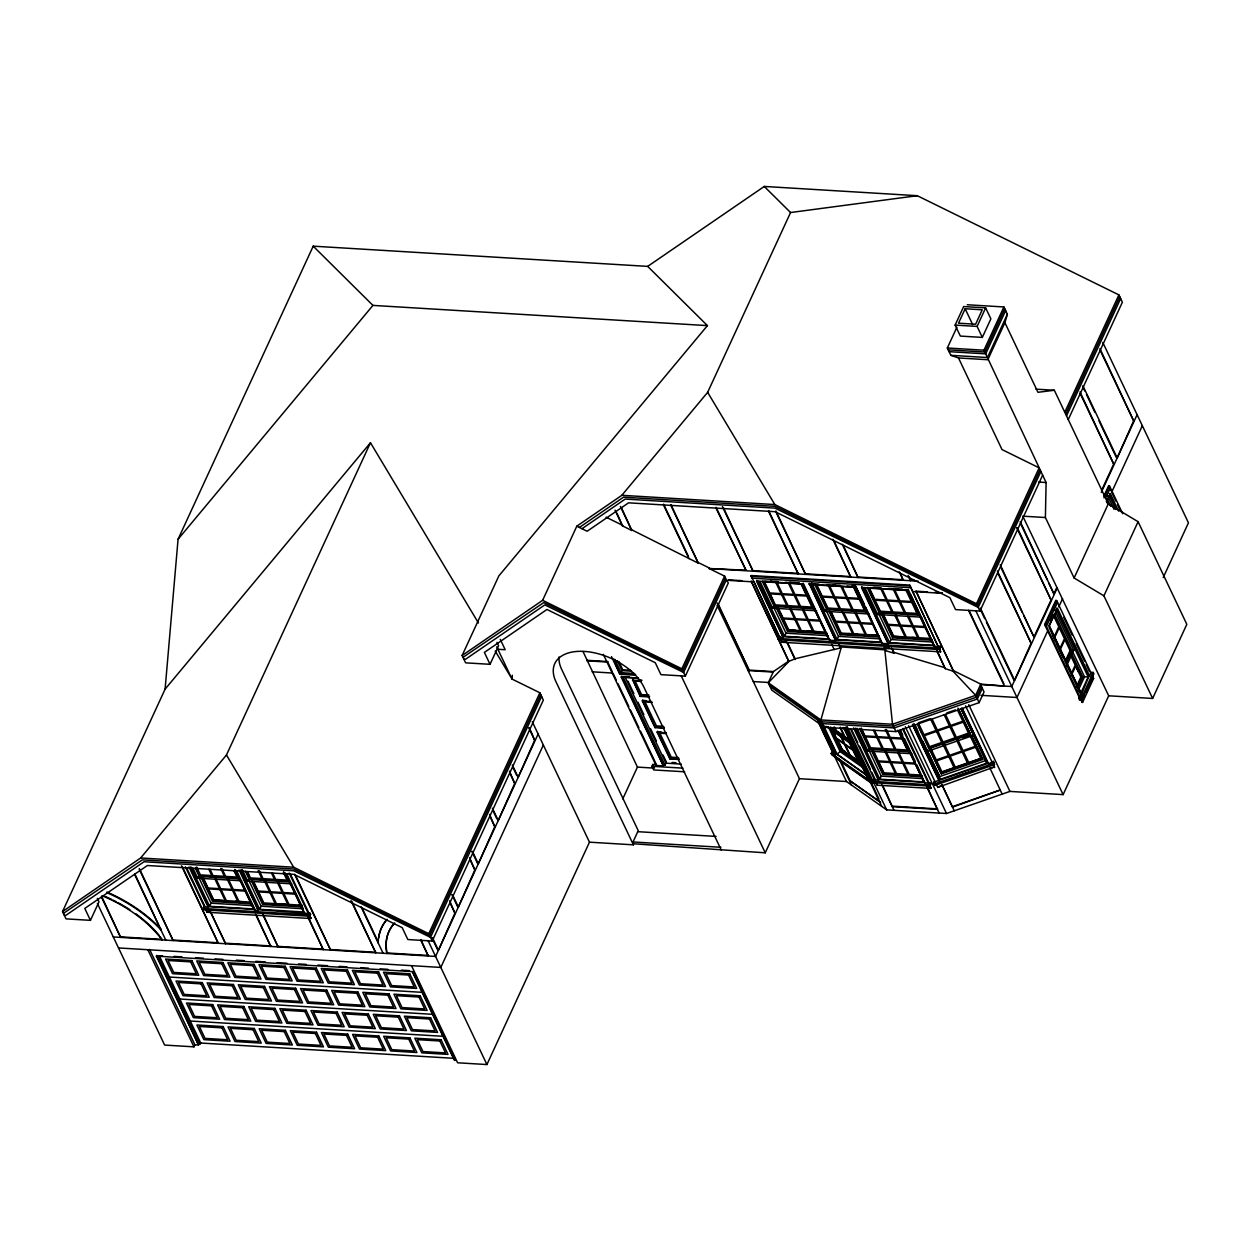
<?xml version="1.0" encoding="UTF-8"?>
<svg xmlns="http://www.w3.org/2000/svg" width="1251" height="1251" viewBox="0 0 1251 1251"><rect width="100%" height="100%" fill="white"/><g stroke="black" fill="none" stroke-linecap="round" stroke-linejoin="round"><path stroke-width="1.5" d="M1045.398 517.523L1022.802 516.163L1108.699 695.791L1152.64 698.449L1103.914 595.82L1074.109 578.009L1045.398 517.523L1046.102 482.511L983.958 350.202L1003.896 306.964L967.273 304.759M97.375 898.421L98.985 901.815L90.447 920.345L66.037 918.875L62.55 911.541L165.101 689.16L178.064 539.244L313.203 246.166L647.69 266.385L764.267 186.446L917.264 195.703L1118.894 294.892L1122.382 302.21L1068.26 419.585M512.347 675.259L512.019 679.074L539.869 692.773L543.341 700.107L432.252 941.018L407.842 939.548L402.181 927.632L293.891 874.355L147.399 865.504L84.787 908.429L90.447 920.345M788.787 661.388L751.21 581.23L788.787 661.388L795.151 658.761L787.645 642.983M839.312 644.39L840.531 647.971L795.151 658.761M892.573 649.175L893.996 653.21L885.692 650.708L884.473 647.127M927.304 591.864L916.013 591.191L953.59 671.349L945.209 668.644L936.968 650.301M885.786 649.894L841.36 646.97L820.906 719.935L824.393 727.269L895.982 731.6L979.111 702.64L984.052 691.944L980.565 684.61L1011.778 686.502L1057.361 587.673M956.906 327.23L947.335 347.997L950.807 355.315L958.501 357.958L987.805 359.725L1004.897 322.664L1007.368 314.298L1003.896 306.964M101.659 896.451L120.628 937.39L101.425 896.967M62.55 911.541L140.659 857.967L226.462 755.01L370.468 442.729L478.429 622.982M134.889 874.011L160.91 929.853A103.098 58.797 24.8 0 0 106.71 892.588M160.144 936.655L162.036 939.892L158.861 935.811A94.81 54.074 24.8 0 0 105.053 897.014L102.082 895.81M149.588 949.384L194.89 1044.773L198.549 1045.007L156.344 956.124L162.536 955.701M241.646 880.829L197.705 878.171L198.409 876.623M239.05 877.295L238.331 878.843L199.269 876.482L199.988 874.934M139.44 868.632L173.123 940.564L139.205 869.148M290.326 874.027L308.7 912.714L310.576 914.168L309.623 916.232L203.413 909.805L203.71 906.365L208.245 907.444L208.604 906.662L190.199 867.928M234.781 869.429L253.546 908.945L209.605 906.287L211.028 903.191L199.19 878.28M310.576 914.168L309.357 914.09L310.733 918.531L206.978 912.26L206.165 909.039M251.67 903.863L212.592 901.502L213.311 899.969L202.349 876.873M210.387 911.666L225.602 943.739L210.387 911.666L207.338 911.479M182.552 867.006L218.284 943.301L181.473 865.77M291.702 883.847L247.745 881.189L248.464 879.641L261.084 906.224L259.661 909.305L303.602 911.963L284.837 872.447M283.68 871.978L288.387 881.861L249.324 879.5L250.028 877.967M97.39 903.441L164.632 1045.07L193.936 1046.837L194.89 1044.773M235.407 869.742L254.625 910.243L258.3 910.462L240.255 870.946M252.045 880.673L263.007 903.754L302.07 906.131L301.71 906.897L262.647 904.536L263.367 902.987L253.969 883.19M198.549 1045.007L156.703 955.342M198.909 1044.225L200.723 1043.021L159.753 956.749M256.596 915.576L270.779 946.475L255.548 914.403M263.117 914.325L278.097 946.913L262.882 914.841M308.7 912.714L308.34 913.496L258.644 909.696M310.733 918.531L308.966 914.856L309.92 912.792M308.278 917.061L323.274 949.65L308.043 917.577L311.092 917.765M496.96 642.373L498.586 645.782L490.032 664.312L465.622 662.842L462.135 655.508L498.852 575.898L707.425 325.62L647.69 266.385M295.689 875.559L330.592 950.088L294.611 874.324M378.443 942.472L378.209 942.988A103.098 58.797 24.8 0 1 386.747 919.86M352.016 901.783L375.769 952.809L350.952 900.564M462.135 655.508L542.637 600.308L576.82 526.171L621.841 495.302L707.644 392.345L790.569 212.529L917.264 195.703M394.081 923.473A94.81 54.074 24.8 0 0 386.45 949.04L386.856 953.481L386.215 949.556A94.81 54.074 24.8 0 1 394.769 922.972M432.252 941.018L428.78 933.684L539.869 692.773M540.745 694.618L429.64 935.513L293.719 869.007L142.348 859.859L63.426 913.371M541.605 696.447L430.516 937.359L293.782 870.79L144.037 861.736L65.912 915.31L64.286 915.2M621.419 507.625L631.786 530.471L622.498 525.905L616.915 513.145M420.977 939.657L428.249 955.983L420.743 940.173M432.565 937.906L438.429 950.26L454.911 913.152L449.891 902.581M452.502 894.668L458.366 907.022L474.848 869.914L469.829 859.328M472.44 851.431L478.304 863.769L494.786 826.676L489.766 816.09M509.704 772.852L514.724 783.439L498.242 820.531L492.378 808.193M528.798 727.847L534.662 740.201L518.18 777.293L512.316 764.955M538.118 734.056L435.583 956.436L113.294 936.952M543.341 745.049L440.805 967.43L118.517 947.945M622.779 798.873L637.431 767.098L583.013 651.49M635.273 675.212L619.902 674.289L613.506 659.308M634.413 673.476L621.043 672.663L621.982 670.614L617.29 660.7M603.326 654.351L656.087 765.471L663.405 765.909L621.2 677.026L629.253 676.728M156.344 956.124L412.705 971.62L454.911 1060.504L455.27 1059.722L454.05 1059.66L454.629 1058.362L200.723 1043.021M649.316 696.963L640.168 696.4L632.678 679.621L640.403 695.884L649.566 696.447M671.021 504.732L698.308 563.2L632.021 529.955M640.168 696.4L640.637 695.368L633.694 680.732M664.172 728.223L655.008 727.675L642.342 700.982L642.811 699.95M756.824 580.308L783.22 637.431L779.561 637.212L754.025 581.918L726.565 580.261L724.61 576.132L709.129 568.533L745.987 570.221L715.916 507.89M411.501 965.663L457.616 1062.787L486.92 1064.554L589.471 842.173L532.269 721.702M490.032 664.312L484.387 652.396L546.984 609.472L655.289 662.733L660.935 674.649L685.36 676.119L681.873 668.8L724.61 576.132M655.008 727.675L655.493 726.643L660.981 726.972M725.471 577.978L682.749 670.63L543.732 602.591L463.011 657.338M726.346 579.807L683.609 672.459L544.81 604.89L465.513 659.277L463.886 659.168M726.565 580.261L728.317 582.95L685.36 676.119M679.012 759.498L669.864 758.935L657.182 732.257L657.666 731.225L664.797 746.237M684.672 771.804L653.679 769.944L651.943 766.269L652.772 764.47L656.431 764.689L656.087 765.471M779.561 637.212L750.975 575.507L909.68 585.108L938.25 646.814L934.591 646.579L908.195 589.471M723.469 507.812L753.086 571.191L722.406 506.577M663.405 765.909L621.559 676.259M663.765 765.143L664.985 765.205L665.939 763.157L625 676.947M669.864 758.935L670.333 757.903L675.821 758.247M589.471 842.173L633.413 844.832L633.022 841.97L638.229 830.648L561.668 669.394A49.68 28.335 24.8 0 1 559.009 656.963M762.5 581.731L762.86 580.964L774.604 605.703L813.666 608.064L813.306 608.846L774.244 606.469L762.5 581.731L801.563 584.092L813.306 608.846M816.622 610.816L772.68 608.158L773.384 606.61L786.003 633.194L784.58 636.274L828.522 638.933L802.423 583.951M774.244 606.469L774.963 604.937M718.277 604.233L749.318 670.63L717.214 603.013M768.646 510.549L798.247 573.912L768.395 511.065M775.964 510.987L805.566 574.365L775.729 511.503M938.61 646.032L940.486 647.486L939.532 649.55L778.403 639.793L777.747 638.432L778.701 636.368L779.92 636.446M940.486 647.486L939.266 647.408L940.643 651.849L781.953 642.248L785.159 641.654M835.715 640.606L809.319 583.482L835.715 640.606L829.616 640.246L802.845 583.889L756.464 581.09L783.22 637.431M826.645 633.866L787.583 631.505L788.286 629.957L780.452 613.459M789.037 660.872L773.431 671.568L768.27 682.78L771.742 690.114L824.393 727.269M955.123 325.088L963.677 306.558L985.647 307.887L990.87 318.88L982.316 337.41L960.346 336.081L955.123 325.088L977.109 326.417L982.316 337.41M869.117 613.991L825.175 611.332L825.879 609.784L838.498 636.368L837.075 639.449L881.017 642.107L854.918 587.126M965.162 308.762L958.516 323.18L975.608 324.212L982.254 309.795L965.162 308.762L972.699 324.635M863.034 604.64L865.801 612.005L826.739 609.644L827.458 608.111L818.06 588.314M717.073 605.234L799.436 778.685L765.252 852.807L633.882 843.799M833.854 540.495L850.743 577.086L832.791 539.29M843.346 545.53L858.061 577.54L842.283 544.294M829.616 640.246L803.205 583.122M865.801 612.005L854.058 587.266L854.761 585.734M861.798 586.656L888.21 643.78L882.096 643.421L855.7 586.297L851.837 586.062M977.109 326.417L985.647 307.887M879.14 637.04L840.062 634.679L840.781 633.131M919.016 613.647L918.297 615.179L879.234 612.818L867.49 588.079L877.139 587.876M1004.756 308.794L984.818 352.031L948.195 349.827M1005.632 310.639L985.694 353.877L949.071 351.656M1007.368 314.298L987.43 357.536L950.807 355.315M921.612 617.165L877.655 614.507L878.374 612.959L890.993 639.542L889.57 642.623L933.512 645.281L907.413 590.3M879.234 612.818L879.938 611.286L876.81 604.686M900.235 572.942L903.238 580.261L899.203 571.77M909.117 576.664L910.556 580.714L908.054 575.429M882.096 643.421L865.739 607.423M918.297 615.179L906.912 589.674M938.25 646.814L909.68 585.108M910.556 586.938L910.196 587.704L751.491 578.118L751.851 577.337L752.289 578.259M919.876 615.476L931.62 640.215L892.557 637.854L893.277 636.306L898.859 636.65M916.013 591.191L953.59 671.349M911.87 753.743L867.928 751.085L868.632 749.552L881.251 776.12L879.828 779.201L923.77 781.859L899.532 730.819M860.735 729.442L869.852 748.63L908.914 750.991L908.554 751.773L869.492 749.412L870.211 747.863M934.591 646.579L921.799 617.994M903.144 728.426L928.867 782.626L930.744 784.064L929.806 786.128L873.636 782.735L873.933 779.295L878.468 780.358L878.827 779.592L854.714 728.833M939.829 646.11L938.891 648.174L940.643 651.849M939.266 647.408L938.907 648.19L777.747 638.432M930.103 785.221L930.916 788.427L877.201 785.19L876.388 781.969M921.893 776.793L882.815 774.432L883.534 772.883L873.354 751.444M576.82 526.171L587.141 531.253L628.581 502.824L775.073 511.69L949.884 597.681L955.545 609.597L979.955 611.067L976.484 603.748L1039.143 467.843L1002.02 449.578L958.501 357.958M1064.773 412.251L1118.894 294.892M1040.019 469.672L977.344 605.578L774.901 506.342L623.53 497.179L579.401 527.453M1065.649 414.081L1119.77 296.722L1118.957 296.675M1040.879 471.502L978.219 607.407L774.963 508.125L625.203 499.071L581.981 528.72M1066.524 415.911L1120.646 298.551M979.955 611.067L1042.63 475.177M882.862 785.847L892.276 806.66L937.437 809.397L927.226 786.879M928.867 782.626L924.849 783.173L916.905 764.893M930.916 788.427L929.149 784.752L930.103 782.688M968.477 610.285L1004.459 686.064L980.8 684.109L975.639 695.321L892.51 724.266L820.906 719.935L768.27 682.78L789.303 661.044M981.441 686.455L976.499 697.151L893.37 726.096L821.782 721.764L769.13 684.61M982.316 688.285L977.375 698.981L894.246 727.926L822.658 723.61L770.006 686.439M980.315 608.08L1014.624 680.325L1031.105 643.233L997.641 572.739M1034.765 635.289L1051.043 599.98L1016.735 527.75M1020.206 521.604L1053.889 593.803L1056.751 587.626M1101.505 490.564L1113.718 464.09L1080.238 393.612M1082.866 385.699L1117.174 457.944L1133.656 420.852L1100.192 350.374M1101.302 492.362L1137.112 414.706M1091.232 673.382L1090.325 673.335L1090.794 672.303L1093.233 672.444L1093.89 673.82L1081.865 699.903L1079.425 699.762L1079.238 697.354L1044.648 624.515L1055.735 600.48L1056.642 600.543L1091.232 673.382L1088.902 676.416L1056.485 608.158M1103.835 496.162L1108.589 485.873L1109.496 485.92L1122.71 513.739M1079.238 697.354L1080.16 697.401L1045.57 624.562L1056.642 600.543M1103.961 497.929L1109.496 485.92M1105.618 498.054L1110.372 487.749L1109.449 487.702M1050.496 621.137L1053.483 614.648M1049.151 625.547L1054.53 613.881L1071.935 650.536L1066.556 662.201L1065.633 662.154L1071.012 650.473L1054.452 615.57M1106.51 501.698L1110.247 493.598L1109.34 493.535L1116.815 509.282M1047.697 630.926L1017 697.495L980.909 695.321M1058.784 606.907L1062.568 598.666M1142.335 425.7L1111.639 492.284L1115.783 501.025M1074.109 578.009L1108.292 503.872L1054.343 390.265L1036.031 389.155M1054.374 636.384L1058.799 626.767M1054.796 637.291L1059.237 627.689M1060.019 648.284L1064.46 638.682L1053.577 615.773M1060.457 649.206L1064.882 639.605L1070.105 650.598L1065.68 660.2M1066.477 666.095L1073.749 650.301L1055.437 611.739M1103.914 595.82L1138.097 521.698L1108.292 503.872M1071.544 673.147L1075.235 665.141L1070.012 654.148M1071.247 675.665L1075.672 666.064L1080.895 677.057L1076.47 686.658M1077.189 686.94L1081.802 676.947L1071.622 655.493M1078.112 687.002L1082.725 676.994L1071.763 653.913M1078.065 690.802L1084.539 676.775L1072.717 651.865M1054.609 609.988L1056.438 610.097L1088.198 676.994L1080.927 692.773L1049.151 625.391M1080.16 697.401L1088.902 676.416M1079.425 699.762L1080.817 698.777L1082.553 702.452L1079.894 698.73M1081.865 699.903L1081.208 698.527L1093.233 672.444M1081.63 702.39L1084.805 695.525M1086.384 692.1L1091.92 680.091M1082.553 702.452L1093.624 678.433L1092.467 675.978M834.167 755.51L846.505 781.531L886.678 809.882L946.507 813.494L1009.932 791.414L1063.115 794.62L1108.699 695.791M1163.227 577.54L1188.45 522.824L1102.803 342.461M1152.64 698.449L1186.824 624.327L1138.097 521.698M178.064 539.244L372.939 305.4L707.425 325.62M165.101 689.16L370.468 442.729M845.989 727.05L871.525 779.686L869.492 781.406L831.774 754.791L831.117 753.415L833.166 751.695L833.979 752.273L833.213 752.914L818.248 721.374M833.213 752.914L835.684 754.65L836.45 754.009L867.6 776.011L866.834 776.652L843.565 727.644M830.695 729.458L840.875 750.897L842.408 749.615L845.504 751.788M822.845 724.204L837.044 754.134L840.109 751.57L861.861 766.926M834.448 755.51L835.621 757.965L836.387 757.324L839.249 759.341L851.431 785.002M850.195 780.905L880.532 802.313L850.195 780.905L840.563 760.608M866.834 776.652L869.289 778.388L870.055 777.747M831.117 753.415L868.835 780.03L870.884 778.325M871.525 779.686L869.945 779.748L878.937 798.936M870.712 779.107L872.447 782.782L871.681 783.423L835.621 757.965M918.328 722.828L930.4 718.621M946.804 712.914L955.436 709.911M928.774 748.02L970.197 733.586L958.594 709.161M917.327 724.282L928.93 748.724L970.354 734.29L970.057 732.898M963.004 737.809L968.196 735.995M913.887 723.406L927.21 751.444L973.81 735.228L961.331 708.926M942.754 771.883L980.565 758.7M929.493 749.161L941.252 773.9L982.676 759.466L982.379 758.075M986.132 760.405L986.726 763.188L940.127 779.42L939.532 776.636L986.132 760.405L974.294 735.494M961.8 707.878L988.384 763.892L993.419 761.39L994.467 764.627L934.919 785.362L933.872 782.125L939.048 780.327L912.448 724.313M939.048 780.327L988.243 763.188L962.472 708.926M934.262 783.986L993.81 763.251L993.419 761.39M956.171 776.715L972.715 770.944M989.979 768.458L993.013 767.41M935.967 783.751L937.703 787.411L994.514 766.879M952.433 806.66L1000.331 789.991L952.527 807.13L941.987 784.674M1054.343 390.265L1037.955 392.298L1004.897 322.664M947.335 347.997L983.958 350.202M1133.656 420.852L1099.957 348.638M1113.718 464.09L1080.02 391.876M1038.58 482.057L1046.102 482.511M621.841 495.302L774.838 504.56L976.484 603.748M753.321 570.675L798.482 573.396M805.816 573.849L850.977 576.57M858.295 577.024L903.472 579.745M910.791 580.198L914.559 580.417M709.129 568.533L918.078 581.168M750.631 576.273L909.321 585.875M770.35 581.136L778.075 581.59M789.678 582.294L799.342 582.888M811.242 583.607L818.983 584.076M832.509 584.889L840.234 585.359M873.401 587.36L881.126 587.829M894.668 588.642L902.393 589.112M764.721 581.074L772.164 581.527M785.175 582.309L794.479 582.872M826.504 584.811L835.809 585.374M846.974 586.047L854.417 586.5L861.454 601.34M888.304 588.549L897.608 589.112M808.959 584.264L855.34 587.063M907.835 590.237L861.454 587.438L888.21 643.78M728.676 579.854L741.827 580.652M854.058 587.266L814.995 584.905L826.739 609.644M867.49 588.079L906.553 590.441M934.841 592.333L942.363 592.786M912.73 591.52L942.128 593.302M1051.043 599.98L1017.36 527.781M866.161 611.239L827.099 608.877L815.355 584.139M918.656 614.413L879.594 612.052L867.834 587.313M1044.648 624.515L1045.57 624.562M1045.523 626.344L1046.446 626.391L1057.517 602.372L1055.735 600.48M872.182 623.373L860.782 622.67L855.559 611.676M924.677 626.548L913.277 625.844L908.805 616.43M872.619 624.28L861.22 623.592L866.443 634.585L877.827 635.273M925.099 627.455L913.715 626.767L918.938 637.76L930.322 638.448M1033.952 637.056L1000.268 564.842M1031.105 643.233L997.407 571.019M788.286 629.957L795.73 630.41M806.895 631.083L816.184 631.646M848.225 633.585L857.529 634.148M870.54 634.929L877.983 635.383M911.87 637.431L919.313 637.885M826.989 633.1L787.927 630.739L776.965 607.642M879.484 636.274L840.422 633.913L829.46 610.816M931.979 639.449L892.917 637.087L881.955 613.991M1071.919 650.192L1073.749 650.301M786.003 633.194L828.037 635.727M838.498 636.368L880.532 638.901M890.993 639.542L933.027 642.076M1070.105 650.426L1071.935 650.536M783.579 636.665L829.96 639.464M836.075 639.84L882.455 642.639M888.57 643.014L934.95 645.813M889.727 647.971L884.238 647.643L885.692 650.708M1084.539 676.775L1088.198 676.994M1080.895 676.885L1082.725 676.994M1092.717 678.37L1093.624 678.433M497.882 649.3L505.201 649.738L500.275 639.355M587.188 660.309L607.939 661.56M749.552 670.114L773.431 671.568M586.954 660.809L607.705 662.076L612.239 671.599M748.098 670.567L773.196 672.084M630.332 670.223L622.779 669.77L618.854 661.513M621.982 670.614L631.536 671.193M1078.769 698.386L1081.208 698.527M592.176 671.818L612.927 673.069L616.274 680.122M620.246 673.507L635.633 674.445M753.321 681.56L768.38 682.467M621.2 677.026L638.495 678.073L623.217 677.244L664.985 765.205M638.166 679.95L641.841 680.184M632.443 680.137L641.607 680.7M640.653 681.435L635.164 681.107L641.575 694.618L648.909 695.071M640.637 695.368L646.141 695.712M646.235 700.685L642.576 700.466L655.243 727.159L664.406 727.707M642.342 700.982L651.49 701.545M652.381 702.405L645.063 701.952L656.431 725.893L663.749 726.331M661.091 731.96L657.432 731.741L670.098 758.419L679.246 758.982M657.182 732.257L666.345 732.805M665.407 733.555L659.903 733.227L671.271 757.168L678.605 757.606M534.662 740.201L529.408 727.879M922.237 776.027L883.175 773.665L872.213 750.569M672.131 762.469L675.962 762.703M665.939 763.157L681.216 764.08M881.251 776.12L923.285 778.669M878.827 779.592L925.208 782.391M651.943 766.269L682.921 768.145M929.524 784.002L930.744 784.064M637.431 767.098L654.508 768.13M872.995 781.359L929.149 784.752M799.436 778.685L846.505 781.531M928.414 787.489L931.26 787.661M892.51 806.144L937.671 808.881M514.724 783.439L509.47 771.132M637.76 831.68L716.104 836.419M494.786 826.676L489.532 814.37M633.022 841.97L720.904 847.287M474.848 869.914L469.594 857.607M140.659 857.967L293.672 867.224L428.78 933.684M244.711 890.196L233.311 889.508L228.089 878.515M294.751 893.214L283.367 892.526L278.895 883.112M245.149 891.119L233.749 890.415L238.972 901.424L250.356 902.112M295.189 894.137L283.805 893.449L289.012 904.442L300.412 905.13M454.911 913.152L449.656 900.845M215.172 900.079L222.615 900.532M235.626 901.314L244.93 901.877M278.238 903.894L285.681 904.332M298.708 905.13L302.429 905.349M250.153 902.987L212.951 900.736L201.99 877.639M211.028 903.191L253.062 905.74M261.084 906.224L303.117 908.758M208.604 906.662L254.985 909.477L236.595 870.727M202.771 908.429L308.966 914.856M120.862 936.874L162.27 939.376M173.357 940.048L218.518 942.785M225.852 943.223L271.014 945.959M278.332 946.397L323.509 949.134M330.827 949.572L376.004 952.308M387.091 952.965L428.499 955.483M174.186 956.405L181.958 956.874M195.547 957.703L203.319 958.172M214.969 958.876L222.741 959.345M236.33 960.158L244.101 960.627M255.751 961.331L265.462 961.925M277.112 962.629L286.823 963.223M298.473 963.927L306.245 964.396M317.895 965.1L327.606 965.678M339.256 966.382L347.027 966.851M360.632 967.68L368.388 968.149M380.038 968.853L387.81 969.322M401.415 970.15L409.171 970.62M169.401 977.047L423.307 992.403M179.831 999.033L433.753 1014.389M190.277 1021.019L444.199 1036.375M894.09 652.396L945.303 667.831M953.841 670.833L980.8 684.109M606.078 517.195L622.732 525.389M698.543 562.684L709.364 568.017M542.637 600.308L681.873 668.8M842.674 727.754L845.723 729.912M832.478 727.863L835.543 730.021L834.042 726.894M849.413 739.826L844.832 736.589L840.359 727.159M830.586 727.144L850.649 741.311M829.82 727.785L851.431 743.031M825.957 726.284L852.369 744.924M856.388 752.132L853.323 749.959L848.85 740.545M856.81 753.039L853.761 750.881L858.984 761.875L862.033 764.033M850.133 755.057L856.31 759.42M861.704 764.408L841.642 750.256L832.243 730.459M840.875 750.897L862.486 766.144M837.044 754.134L866.568 774.963L844.003 727.441M872.447 782.782L869.586 780.749L881.767 806.41M764.267 186.446L790.569 212.529M313.203 246.166L372.939 305.4M952.73 670.911L975.639 695.321L979.111 702.64M707.644 392.345L774.838 504.56M495.255 651.083L512.019 679.074L496.725 646.861M226.462 755.01L293.672 867.224M1083.1 387.435L1084.773 390.953M1086.447 394.472L1094.813 412.095M1098.988 420.915L1116.564 457.913M1108.589 485.873L1110.904 490.752M1117.44 504.513L1120.755 511.503M1110.247 493.598L1118.566 511.096M1109.293 495.49L1115.986 509.564M1107.463 495.365L1114.125 509.392M1107.385 499.258L1110.7 506.248M1106.478 499.212L1108.965 504.45M1106.431 501.151L1107.917 504.294M1020.425 523.325L1047.196 579.713M1048.87 583.232L1053.889 593.803M1063.757 617.384L1072.06 634.867M1076.204 643.608L1084.508 661.091M1086.165 664.594L1089.496 671.584M1089.809 676.478L1057.392 608.205L1049.167 626.063L1081.583 694.321M1076.188 666.986L1078.534 671.943M1049.057 627.236L1055.688 641.2M1057.345 644.687L1064.804 660.403M1052.404 634.757L1063.209 657.51M1064.882 661.013L1080.661 694.258M1001.332 568.329L1022.239 612.38M1023.912 615.899L1033.123 635.289M980.549 609.8L984.725 618.62M986.413 622.138L1014.014 680.294M975.796 610.738L1063.115 794.62M969.556 611.536L1003.849 683.781M968.759 704.688L1009.932 791.414M993.81 763.251L994.467 764.627M965.569 705.892L992.278 762.531M992.778 763.219L994.67 767.582M910.697 594.741L921.565 617.634M936.733 650.817L945.209 668.644M909.258 594.616L917.874 612.771M906.115 590.519L911.338 601.512L899.954 600.824L894.731 589.831M989.885 767.989L1002.16 794.119M960.815 708.613L986.726 763.188M971.558 735.682L982.52 758.778L941.096 773.196L930.134 750.115M970.917 734.728L982.676 759.466M957.922 708.113L970.354 734.29M969.916 735.4L975.139 746.394L963.051 750.6L957.828 739.607M957.594 710.224L962.817 721.217L950.729 725.424L945.521 714.43M907.585 616.352L912.057 625.781L900.657 625.093L895.435 614.1M893.511 589.753L898.718 600.746L887.334 600.058L882.111 589.065M956.53 740.06L961.753 751.053L949.681 755.26L944.458 744.267M944.224 714.884L949.446 725.877L937.359 730.084L932.136 719.09M894.965 615.586L899.438 625.015L888.054 624.327L882.831 613.334M880.892 588.986L886.115 599.98L874.715 599.292L869.492 588.298M883.097 614.866L892.495 634.664M868.976 588.189L875.247 601.387M880.813 613.115L892.557 637.854M943.16 744.72L948.383 755.713L936.295 759.92L931.072 748.927M930.838 719.544L936.061 730.537L923.973 734.744L918.766 723.75M864.973 587.782L877.655 614.507M863.456 587.642L889.57 642.623M891.572 648.081L893.996 653.21M855.7 586.297L864.066 603.905M853.62 587.345L858.843 598.338L847.459 597.65L842.236 586.656M918.687 726.378L922.003 733.367M939.22 775.245L922.722 741.233M915.247 725.486L917.734 730.74M939.532 776.636L926.913 750.053L927.21 751.444M914.215 724.845L940.127 779.42M954.263 810.789L942.081 785.143L937.703 787.411M912.605 725.017L939.188 781.015M854.339 611.614L859.562 622.607L848.162 621.919L843.69 612.49M908.601 725.736L935.31 782.375M841.016 586.578L846.239 597.571L834.839 596.883L829.616 585.89M933.872 782.125L934.919 785.362M905.317 726.784L946.507 813.494M902.722 729.067L928.523 783.392M900.282 729.896L902.769 735.135M904.442 738.637L915.232 761.39M899.922 730.662L924.849 783.173M926.991 787.395L939.173 813.056M909.712 752.132L914.934 763.126L903.535 762.438L899.062 753.008M841.72 610.848L846.943 621.841L835.559 621.153L831.086 611.723M898.609 730.834L908.554 751.773M897.874 730.24L901.596 738.09L890.212 737.402L886.474 729.552M828.397 585.812L833.619 596.821L822.22 596.117L816.997 585.124M895.982 731.6L892.51 724.266L884.817 649.597M897.843 752.93L902.315 762.359L890.915 761.671L885.708 750.678M830.601 611.692L837.654 626.532M885.255 729.474L888.992 737.339L877.592 736.651L874.605 730.365M829.1 611.583L840.062 634.679M825.175 611.332L811.68 582.935L810.961 584.483L837.075 639.449M839.077 644.906L840.531 647.971M884.488 750.6L889.696 761.593L878.311 760.905L873.839 751.491M873.386 730.287L876.372 736.573L864.973 735.885L861.251 728.035M831.743 644.468L834.182 649.582M814.464 609.19L819.686 620.199L808.287 619.511L803.814 610.081M801.14 584.17L806.348 595.163L794.964 594.475L789.741 583.482M861.923 730.412L867.725 742.625M871.853 751.351L882.815 774.432M859.546 728.457L869.492 749.412M802.595 610.003L807.067 619.433L795.683 618.745L791.195 609.315M788.521 583.404L793.744 594.397L782.344 593.709L777.121 582.716M857.107 728.301L867.928 751.085M855.59 728.16L879.828 779.201M881.83 784.674L894.012 810.32M853.542 727.863L878.468 780.358M851.915 730.428L857.733 742.656M859.39 746.159L870.18 768.88M871.838 772.383L875.168 779.373M850.68 729.317L874.809 780.139M876.044 782.735L877.201 785.19M873.933 779.295L874.59 780.671M847.162 726.628L886.678 809.882M789.975 609.237L794.463 618.666L783.063 617.978L777.841 606.985M845.16 727.566L869.289 778.388M775.901 582.638L781.124 593.646L769.725 592.943L764.517 581.95M854.308 748.004L857.623 754.994M865.942 772.508L867.6 776.011M868.835 780.03L869.492 781.406M848.772 741.53L852.494 749.38L844.847 743.985L841.125 736.135M840.281 728.16L844.003 736.01L836.356 730.6L834.87 727.472M840.297 735.557L844.034 743.407L836.372 738.012L832.65 730.146M764.001 581.84L772.602 599.98M775.823 606.766L787.583 631.505M833.01 729.818L835.371 734.775M839.28 743.016L842.408 749.615M759.982 581.434L772.68 608.158M828.287 726.659L840.109 751.57M758.481 581.308L784.58 636.274M786.582 641.732L795.042 659.574M822.314 724.266L836.45 754.009M820.719 723.156L835.684 754.65M780.796 639.808L781.953 642.248M828.178 740.045L831.493 747.035M778.701 636.368L779.342 637.744M817.685 720.826L832.509 752.039M716.151 507.374L745.987 570.221M670.786 505.248L698.308 563.2M663.624 504.153L688.425 556.382M663.39 504.669L689.02 558.634M620.355 506.42L631.786 530.471M615.023 510.173L622.498 525.905M681.076 675.54L765.252 852.807M721.311 850.148L643.858 687.049A49.68 28.335 24.8 0 0 584.248 651.411A49.68 28.335 24.8 0 0 555.96 681.732L633.413 844.832M643.608 701.623L653.116 721.639M667.956 752.899L669.535 756.245M627.986 681.201L633.835 693.507M638.01 702.311L643.858 714.618M650.536 728.692L656.384 741.014M663.061 755.088L666.408 762.125M614.679 659.277L621.043 672.663M611.52 656.65L619.902 674.289M617.947 683.64L628.831 706.549M630.504 710.068L638.87 727.691M640.543 731.21L656.431 764.689M652.772 764.47L653.929 766.91M512.55 766.675L516.741 775.495M492.613 809.913L496.803 818.733M471.83 851.399L477.694 863.737M451.892 894.637L457.757 906.975M431.955 937.875L437.819 950.213M428.045 940.564L486.92 1064.554M413.893 972.59L446.169 1040.566M447.811 1044.038L454.441 1057.986M412.283 971.699L454.05 1059.66M362.024 907.898L377.63 940.752M360.976 906.678L383.087 953.262M289.137 873.042L308.34 913.496M286.651 873.761L303.368 908.977M286.291 874.527L304.681 913.261M286.385 876.153L288.746 881.095L249.668 878.734L246.541 872.135M283.351 872.244L287.089 880.11L275.689 879.422L272.702 873.135M277.675 883.034L282.147 892.463L270.748 891.775L265.525 880.782M271.483 873.057L274.469 879.344L263.07 878.655L259.348 870.805M264.305 880.704L269.528 891.697L258.128 891.009L253.656 881.58M258.128 870.727L261.85 878.577L250.466 877.889L247.479 871.603M247.682 873.01L249.246 876.31M251.686 881.439L262.647 904.536M245.399 871.259L249.324 879.5M242.194 869.492L247.745 881.189M240.896 869.789L259.661 909.305M239.066 869.961L258.3 910.462M234.766 869.82L238.691 878.077L199.628 875.7L195.703 867.459M234.422 870.602L238.331 878.843M234.046 870.79L237.033 877.076L225.633 876.388L221.912 868.538M226.869 878.437L232.092 889.43L220.692 888.742L216.22 879.312M220.692 868.46L224.414 876.31L213.03 875.622L210.043 869.351M215 879.25L219.472 888.663L208.088 887.975L202.865 876.982M208.823 869.273L211.81 875.559L200.41 874.871L196.688 867.006M200.848 876.763L212.592 901.502M195.359 868.225L199.269 876.482M192.935 868.131L197.705 878.171M190.84 866.771L209.605 906.287M189.01 866.927L208.245 907.444M186.571 867.756L204.929 906.443M185.367 866.771L204.585 907.21M205.227 908.586L206.978 912.26M203.71 906.365L204.366 907.741M134.639 874.527L165.789 940.127M158.361 956.343L200.129 1044.304M147.821 949.712L193.936 1046.837M940.94 772.508L941.252 773.9M928.633 747.316L928.93 748.724M106.945 892.072A103.098 58.797 24.8 0 1 161.113 929.274M105.287 896.498A94.81 54.074 24.8 0 1 111.683 899.438M113.262 900.204A94.81 54.074 24.8 0 1 116.39 901.799M117.938 902.628A94.81 54.074 24.8 0 1 129.901 909.727M135.546 913.605A94.81 54.074 24.8 0 1 159.096 935.295M378.725 937.859A103.098 58.797 24.8 0 1 386.997 919.344M936.499 731.444L924.411 735.651L929.634 746.659L941.722 742.453L936.499 731.444M949.869 726.784L937.797 731.006L943.019 741.999L955.092 737.793L949.869 726.784M963.254 722.14L951.167 726.346L956.389 737.339L968.477 733.133L963.254 722.14M948.821 756.636L936.733 760.843L941.956 771.836L954.044 767.629L948.821 756.636M962.191 751.976L950.119 756.183L955.326 767.176L967.414 762.969L962.191 751.976M975.577 747.316L963.489 751.523L968.712 762.516L980.8 758.309L975.577 747.316M781.562 594.553L770.163 593.865L775.385 604.859L786.785 605.547L781.562 594.553M794.182 595.32L782.782 594.632L788.005 605.625L799.389 606.313L794.182 595.32M806.786 596.086L795.401 595.398L800.624 606.391L812.008 607.079L806.786 596.086M834.057 597.728L822.658 597.04L827.881 608.033L839.28 608.721L834.057 597.728M846.661 598.494L835.277 597.806L840.5 608.799L851.884 609.487L846.661 598.494M859.281 599.26L847.897 598.572L853.104 609.565L864.504 610.253L859.281 599.26M886.552 600.902L875.153 600.214L880.376 611.207L891.76 611.895L886.552 600.902M899.156 601.668L887.772 600.98L892.995 611.974L904.379 612.662L899.156 601.668M911.776 602.435L900.376 601.747L905.599 612.74L916.999 613.428L911.776 602.435M794.885 619.589L783.501 618.901L788.724 629.894L800.108 630.582L794.885 619.589M807.505 620.34L796.105 619.652L801.328 630.645L812.728 631.348L807.505 620.34M820.124 621.106L808.725 620.418L813.948 631.411L825.347 632.099L820.124 621.106M847.38 622.763L835.996 622.075L841.204 633.069L852.603 633.757L847.38 622.763M860 623.514L848.6 622.826L853.823 633.819L865.223 634.523L860 623.514M899.876 625.938L888.476 625.25L893.699 636.243L905.098 636.931L899.876 625.938M912.495 626.688L901.095 626L906.318 636.994L917.718 637.682L912.495 626.688M876.81 737.48L865.411 736.792L870.633 747.785L882.033 748.489L876.81 737.48M889.414 738.246L878.03 737.558L883.253 748.551L894.637 749.24L889.414 738.246M902.034 739.013L890.649 738.325L895.857 749.318L907.256 750.006L902.034 739.013M890.133 762.516L878.749 761.828L883.957 772.821L895.356 773.509L890.133 762.516M902.753 763.282L891.353 762.594L896.576 773.587L907.976 774.275L902.753 763.282M915.372 764.033L903.973 763.345L909.196 774.353L920.58 775.041L915.372 764.033M219.91 889.586L208.526 888.898L213.733 899.891L225.133 900.579L219.91 889.586M232.53 890.352L221.13 889.664L226.353 900.657L237.753 901.345L232.53 890.352M269.966 892.62L258.566 891.916L263.789 902.925L275.189 903.613L269.966 892.62M282.585 893.37L271.186 892.682L276.408 903.675L287.793 904.364L282.585 893.37M191.825 960.596L165.57 959.017L172.544 973.669L198.784 975.264L191.825 960.596M222.944 962.488L196.704 960.893L203.663 975.561L229.918 977.14L222.944 962.488M254.078 964.365L227.838 962.785L234.797 977.438L261.037 979.033L254.078 964.365M285.212 966.241L258.957 964.662L265.931 979.314L292.171 980.909L285.212 966.241M316.331 968.133L290.091 966.538L297.05 981.206L323.305 982.786L316.331 968.133M347.465 970.01L321.226 968.43L328.184 983.083L354.424 984.678L347.465 970.01M378.6 971.886L352.344 970.307L359.318 984.959L385.558 986.554L378.6 971.886M409.734 973.778L383.478 972.183L390.437 986.851L416.692 988.431L409.734 973.778M190.637 961.863L168.056 960.502L173.717 972.402L196.298 973.778L190.637 961.863M221.771 963.739L199.19 962.379L204.851 974.294L227.432 975.655L221.771 963.739M252.905 965.631L230.325 964.255L235.97 976.171L258.55 977.547L252.905 965.631M284.024 967.508L261.443 966.147L267.104 978.063L289.685 979.424L284.024 967.508M315.158 969.4L292.578 968.024L298.238 979.94L320.819 981.3L315.158 969.4M346.292 971.276L323.712 969.916L329.357 981.816L351.953 983.192L346.292 971.276M377.411 973.153L354.831 971.792L360.491 983.708L383.072 985.069L377.411 973.153M408.545 975.045L385.965 973.669L391.626 985.585L414.206 986.945L408.545 975.045M202.271 982.598L176.016 981.003L182.974 995.671L209.23 997.25L202.271 982.598M233.39 984.474L207.15 982.879L214.109 997.547L240.348 999.127L233.39 984.474M264.524 986.351L238.269 984.772L245.243 999.424L271.483 1001.019L264.524 986.351M295.658 988.243L269.403 986.648L276.362 1001.316L302.617 1002.895L295.658 988.243M326.777 990.12L300.537 988.54L307.496 1003.193L333.736 1004.788L326.777 990.12M357.911 991.996L331.671 990.417L338.63 1005.069L364.87 1006.664L357.911 991.996M389.045 993.888L362.79 992.293L369.749 1006.961L396.004 1008.541L389.045 993.888M420.164 995.765L393.924 994.185L400.883 1008.838L427.123 1010.433L420.164 995.765M201.083 983.849L178.502 982.488L184.163 994.404L206.743 995.765L201.083 983.849M232.217 985.741L209.636 984.365L215.281 996.281L237.878 997.641L232.217 985.741M263.351 987.618L240.755 986.257L246.416 998.157L268.996 999.533L263.351 987.618M294.47 989.494L271.889 988.134L277.55 1000.049L300.131 1001.41L294.47 989.494M325.604 991.386L303.023 990.01L308.669 1001.926L331.265 1003.302L325.604 991.386M356.738 993.263L334.142 991.902L339.803 1003.818L362.383 1005.178L356.738 993.263M387.857 995.155L365.276 993.779L370.937 1005.695L393.518 1007.055L387.857 995.155M418.991 997.031L396.411 995.671L402.056 1007.571L424.652 1008.947L418.991 997.031M212.701 1004.584L186.462 1002.989L193.42 1017.657L219.66 1019.237L212.701 1004.584M243.836 1006.461L217.596 1004.881L224.554 1019.534L250.794 1021.129L243.836 1006.461M274.97 1008.353L248.714 1006.758L255.673 1021.426L281.928 1023.005L274.97 1008.353M306.088 1010.229L279.849 1008.634L286.807 1023.302L313.047 1024.882L306.088 1010.229M337.223 1012.106L310.983 1010.527L317.942 1025.179L344.181 1026.774L337.223 1012.106M368.357 1013.998L342.102 1012.403L349.06 1027.071L375.316 1028.65L368.357 1013.998M399.476 1015.875L373.236 1014.295L380.195 1028.947L406.45 1030.543L399.476 1015.875M430.61 1017.751L404.37 1016.172L411.329 1030.824L437.569 1032.419L430.61 1017.751M211.528 1005.851L188.948 1004.475L194.593 1016.391L217.189 1017.751L211.528 1005.851M242.663 1007.727L220.067 1006.367L225.727 1018.267L248.308 1019.643L242.663 1007.727M273.781 1009.604L251.201 1008.243L256.862 1020.159L279.442 1021.52L273.781 1009.604M304.916 1011.496L282.335 1010.12L287.98 1022.036L310.576 1023.396L304.916 1011.496M336.05 1013.373L313.454 1012.012L319.114 1023.912L341.695 1025.288L336.05 1013.373M367.168 1015.249L344.588 1013.889L350.249 1025.804L372.829 1027.165L367.168 1015.249M398.303 1017.141L375.722 1015.765L381.367 1027.681L403.964 1029.057L398.303 1017.141M429.437 1019.018L406.841 1017.657L412.502 1029.573L435.082 1030.933L429.437 1019.018M223.147 1026.571L196.907 1024.991L203.866 1039.644L230.106 1041.239L223.147 1026.571M254.281 1028.447L228.026 1026.868L234.985 1041.52L261.24 1043.115L254.281 1028.447M285.4 1030.339L259.16 1028.744L266.119 1043.412L292.374 1044.992L285.4 1030.339M316.534 1032.216L290.295 1030.636L297.253 1045.289L323.493 1046.884L316.534 1032.216M347.669 1034.108L321.413 1032.513L328.372 1047.181L354.627 1048.76L347.669 1034.108M378.787 1035.984L352.547 1034.389L359.506 1049.057L385.761 1050.637L378.787 1035.984M409.921 1037.861L383.682 1036.281L390.64 1050.934L416.88 1052.529L409.921 1037.861M441.056 1039.753L414.8 1038.158L421.775 1052.826L448.014 1054.405L441.056 1039.753M221.974 1027.837L199.378 1026.477L205.039 1038.377L227.619 1039.753L221.974 1027.837M253.093 1029.714L230.512 1028.353L236.173 1040.269L258.754 1041.63L253.093 1029.714M284.227 1031.606L261.647 1030.23L267.292 1042.146L289.888 1043.506L284.227 1031.606M315.361 1033.482L292.765 1032.122L298.426 1044.022L321.007 1045.398L315.361 1033.482M346.48 1035.359L323.9 1033.998L329.56 1045.914L352.141 1047.275L346.48 1035.359M377.614 1037.251L355.034 1035.875L360.695 1047.791L383.275 1049.151L377.614 1037.251M408.749 1039.128L386.168 1037.767L391.813 1049.667L414.394 1051.043L408.749 1039.128M439.867 1041.004L417.287 1039.644L422.947 1051.559L445.528 1052.92L439.867 1041.004M844.472 744.329L836.81 738.919L842.032 749.912L849.679 755.323L844.472 744.329M852.932 750.303L845.285 744.908L850.508 755.901L858.155 761.296L852.932 750.303"/></g></svg>
